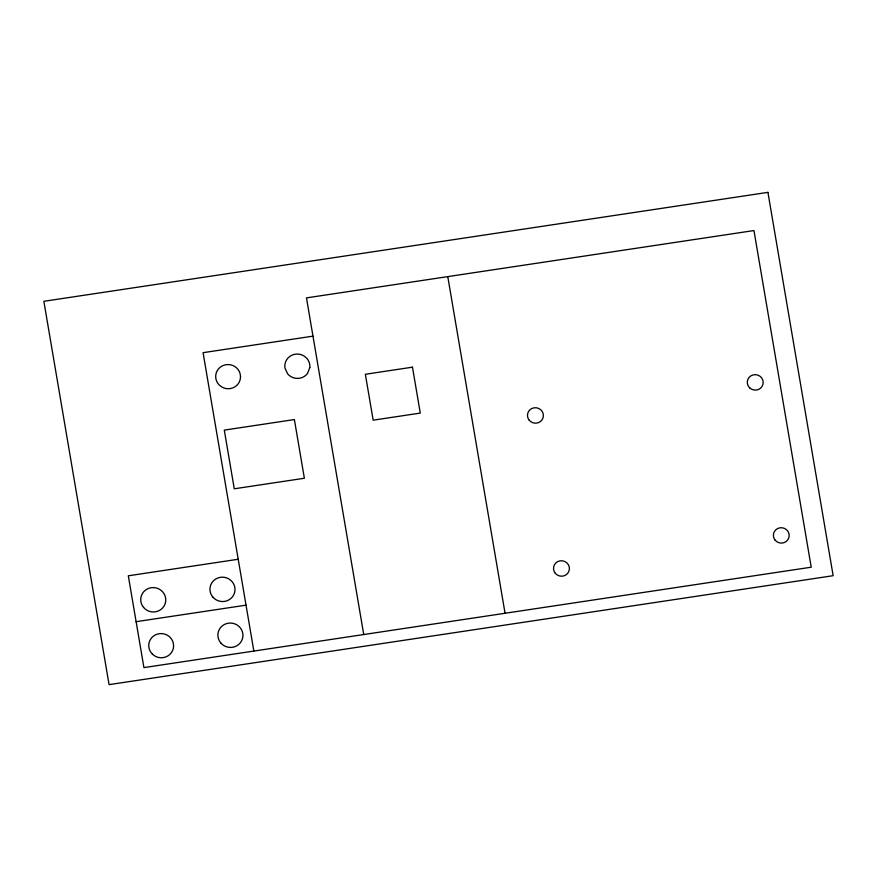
<?xml version="1.0" encoding="UTF-8"?>
<svg xmlns="http://www.w3.org/2000/svg" width="877" height="877" viewBox="0 0 877 877"><rect width="100%" height="100%" fill="white"/><g stroke="black" fill="none" stroke-linecap="round" stroke-linejoin="round"><path stroke-width="1.32" d="M312.968 336.143L203.069 352.675L253.837 651.063M238.215 559.252L128.305 575.794L143.927 667.605L811.225 567.2L753.957 230.552L306.468 297.884L363.736 634.531M136.11 621.694L246.02 605.163M447.774 276.628L505.053 613.264M240.539 376.65L240.145 379.785A12.442 12.081 11 0 1 222.013 387.119L219.414 385.2A12.442 12.081 11 0 1 221.771 366.18A12.442 12.081 11 0 1 240.079 373.525L240.539 376.65M309.811 367.562L307.531 373.438A12.541 12.179 11 0 1 287.656 373.865L284.981 368.099A12.541 12.179 11 0 1 304.637 356.402L307.027 358.594A12.541 12.179 11 0 1 309.811 367.562M767.923 192.359L43.85 301.304L109.077 684.641L833.15 575.696L767.923 192.359M412.464 367.178L365.358 374.271L373.174 420.171L420.28 413.089L412.464 367.178M294.387 419.568L224.293 430.114L234.269 488.796L304.374 478.25L294.387 419.568M775.169 540.221A7.915 7.685 11 0 0 788.686 538.193A7.915 7.685 11 0 0 779.993 527.801A7.915 7.685 11 0 0 775.169 540.221M555.316 573.328A7.97 7.729 11 0 0 568.91 571.278A7.97 7.729 11 0 0 560.162 560.831A7.97 7.729 11 0 0 555.316 573.328M212.793 596.996A12.541 12.179 11 0 0 234.203 593.773A12.541 12.179 11 0 0 220.423 577.318A12.541 12.179 11 0 0 212.793 596.996M152.488 654.22A12.442 12.081 11 0 0 173.218 648.794A12.442 12.081 11 0 0 157.827 633.983A12.442 12.081 11 0 0 152.488 654.22M220.73 642.885A12.541 12.179 11 0 0 242.14 639.662A12.541 12.179 11 0 0 228.36 623.196A12.541 12.179 11 0 0 220.73 642.885M143.554 607.41A12.541 12.179 11 0 0 164.975 604.198A12.541 12.179 11 0 0 151.195 587.733A12.541 12.179 11 0 0 143.554 607.41M749.692 387.875A7.97 7.729 11 0 0 762.957 384.367A7.97 7.729 11 0 0 753.08 374.917A7.97 7.729 11 0 0 749.692 387.875M529.28 420.313A7.97 7.729 11 0 0 542.874 418.263A7.97 7.729 11 0 0 534.126 407.805A7.97 7.729 11 0 0 529.28 420.313"/></g></svg>
